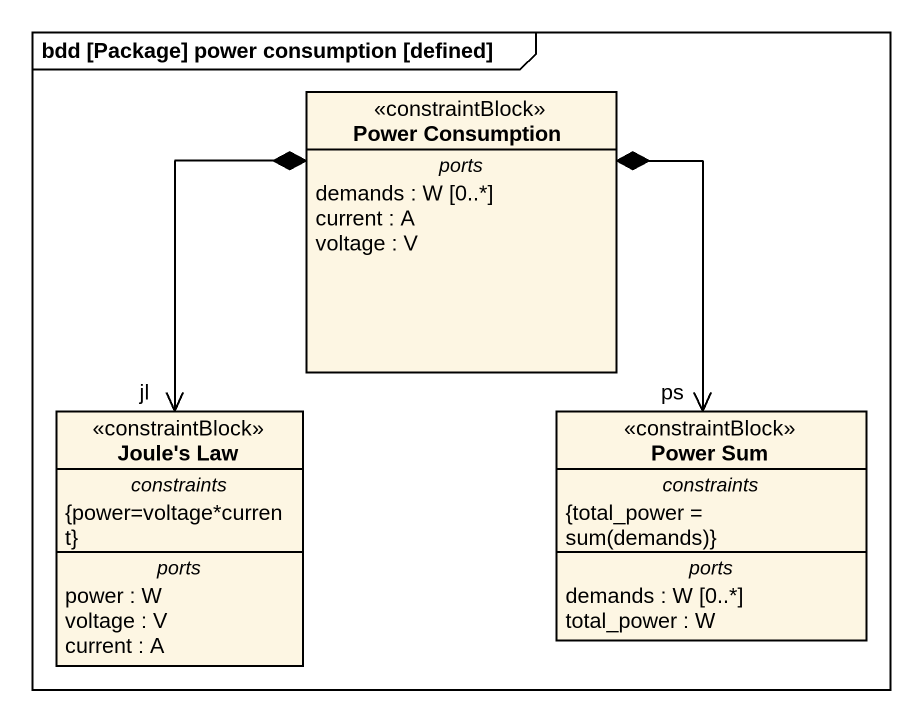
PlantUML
@startuml
mainframe bdd [Package] power consumption [defined]
hide circle
hide empty members
class "Power Consumption" as Power_Consumption <<constraintBlock>> {
  -- ports --
  demands : W [0..*]
  current : A
  voltage : V
}
class "Joule's Law" as Joule_s_Law <<constraintBlock>> {
  -- constraints --
  {power=voltage*current}
  -- ports --
  power : W
  voltage : V
  current : A
}
class "Power Sum" as Power_Sum <<constraintBlock>> {
  -- constraints --
  {field} {total_power = sum(demands)}
  -- ports --
  demands : W [0..*]
  total_power : W
}
Power_Consumption *--> "jl" Joule_s_Law
Power_Consumption *--> "ps" Power_Sum
@enduml
